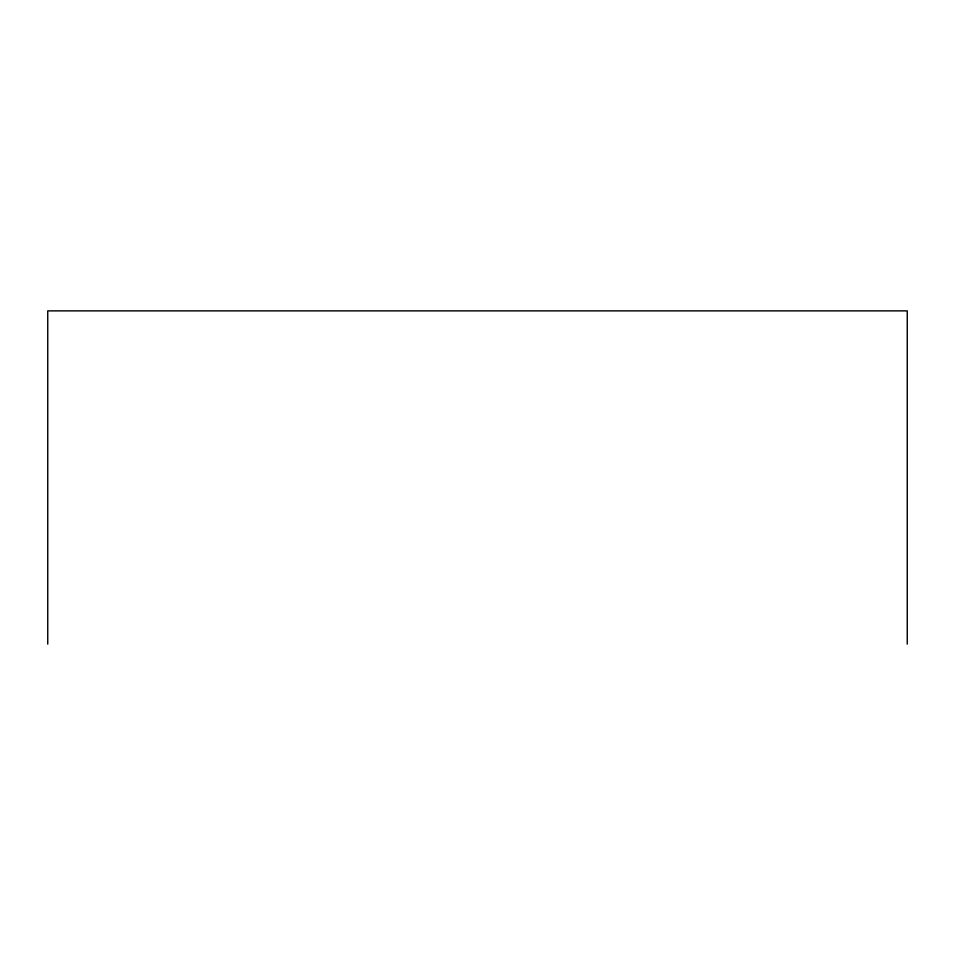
<?xml version="1.0" encoding="UTF-8"?>
<svg xmlns="http://www.w3.org/2000/svg" width="955" height="955" viewBox="0 0 955 955"><rect width="100%" height="100%" fill="white"/><g stroke="black" fill="none" stroke-linecap="round" stroke-linejoin="round"><path stroke-width="1.43" d="M907.25 644.124L907.25 310.876L47.75 310.876L47.75 644.124"/></g></svg>
